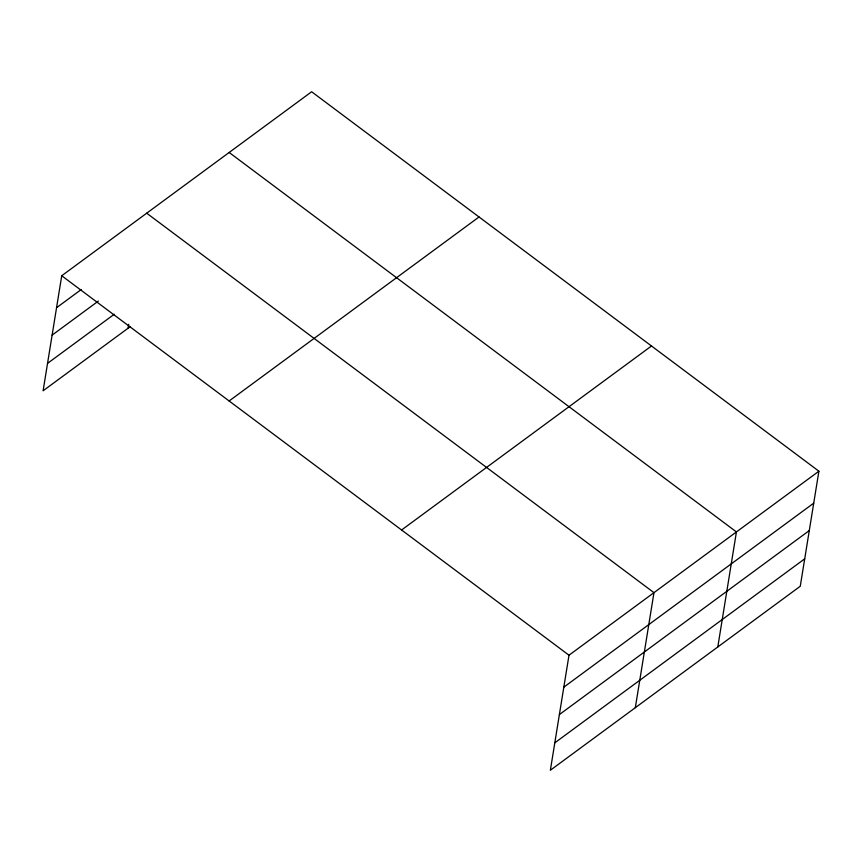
<?xml version="1.0" encoding="UTF-8"?>
<svg xmlns="http://www.w3.org/2000/svg" width="862" height="862" viewBox="0 0 862 862"><rect width="100%" height="100%" fill="white"/><g stroke="black" fill="none" stroke-linecap="round" stroke-linejoin="round"><path stroke-width="1.29" d="M818.9 471.212L568.995 655.217L550.365 770.24L800.27 586.246L818.9 471.212L311.635 91.76L61.73 275.754L43.1 390.788L130.205 326.655M128.072 328.228L128.707 324.317M635.326 707.68L653.967 592.657L146.702 213.194M717.798 646.963L736.428 531.929L229.163 152.477M56.558 307.712L81.297 289.492M52.119 335.124L98.365 301.075M47.539 363.376L114.226 314.274M229.13 400.981L479.035 216.976M401.595 529.99L651.5 345.985M563.823 687.165L813.728 503.16M559.384 714.576L809.289 530.583M554.805 742.828L804.709 558.824M61.73 275.754L568.995 655.217"/></g></svg>
